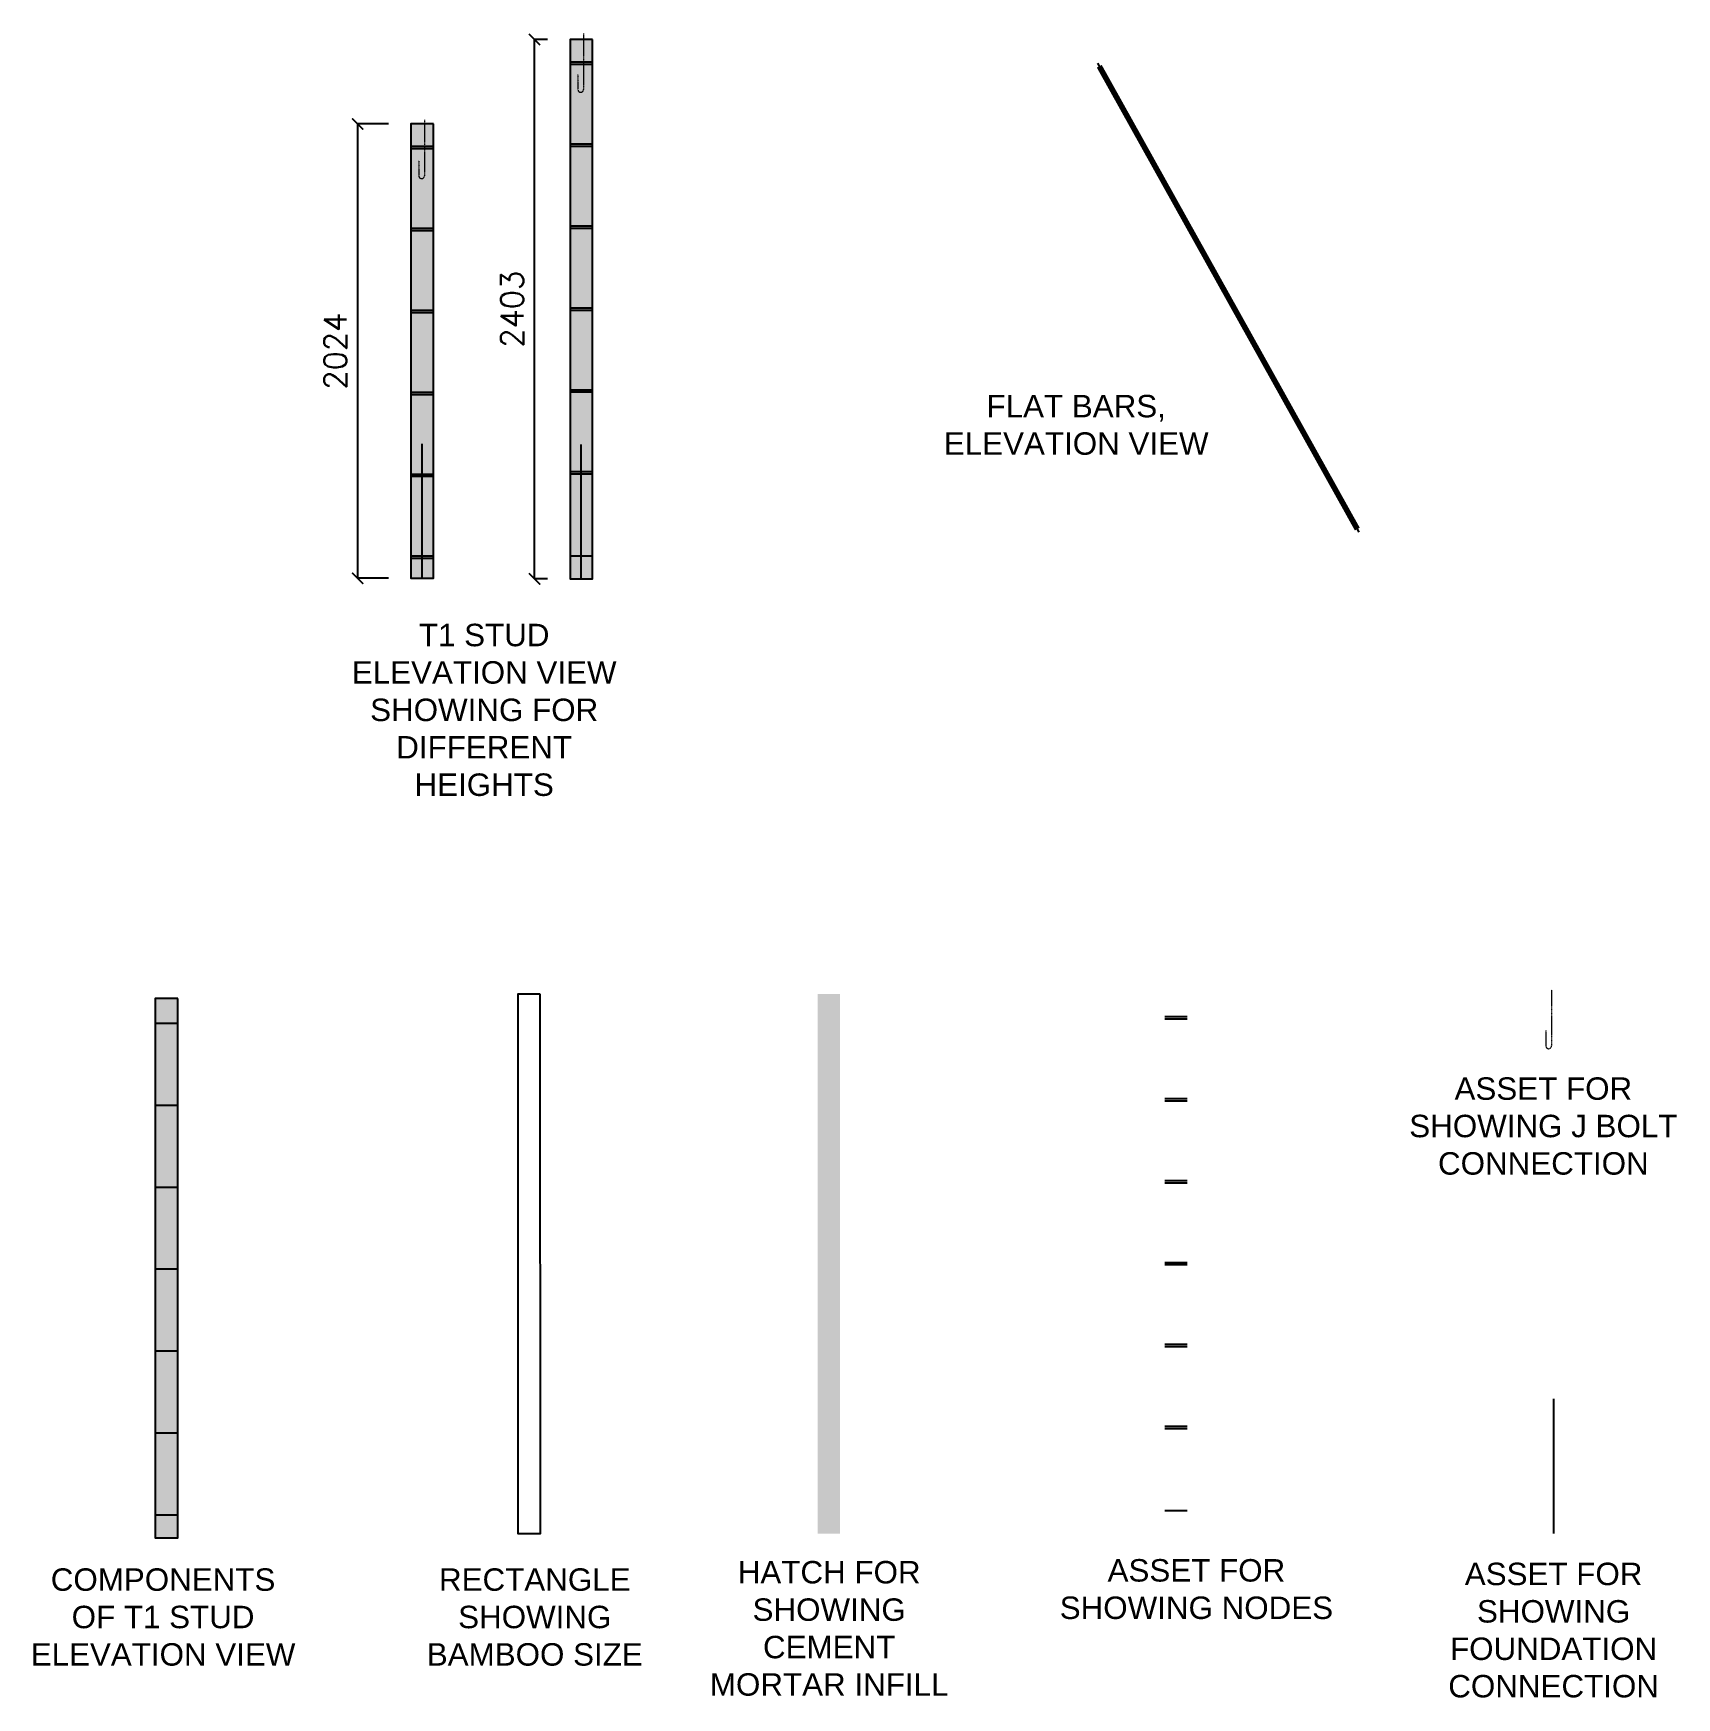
# Model space of a CAD drawing. Extents: x 6298 to 37851, y 8111 to 44134.
# Drawn here: x 6318 to 13643, y 35829 to 43243 of the extents above; entities that cross this region are included whole.
import ezdxf

# ---------------------------------------------------------------- set-up
doc = ezdxf.new("R2010")
doc.units = 0
doc.header["$MEASUREMENT"] = 0
doc.set_wipeout_variables(frame=1)
doc.linetypes.add('HIDDEN2', pattern=[4.7625, 3.175, -1.5875])
doc.layers.add('.', color=5, linetype='Continuous', lineweight=70)
for name, color, linetype in [('0-S1', 1, 'Continuous'), ('0-S2', 2, 'Continuous'), ('0-S8', 8, 'Continuous'), ('A-DIMENSIONS', 30, 'Continuous'), ('AR-Bamboo Stud', 2, 'Continuous'), ('AR-Flatbar', 143, 'Continuous'), ('Bolts', 4, 'HIDDEN2')]:
    doc.layers.add(name, color=color, linetype=linetype)
doc.layers.add('VP', color=7, linetype='Continuous', plot=False)
doc.styles.add('LEROY', font='simplex.shx')
doc.styles.get("Standard").update_dxf_attribs({"font": 'arial.ttf'})
doc.dimstyles.new('DIM100', dxfattribs={"dimtxt": 100, "dimasz": 50, "dimexe": 0, "dimexo": 100, "dimgap": 50, "dimtad": 1, "dimtoh": 1, "dimdec": 0, "dimzin": 1, "dimdsep": 46, "dimtxsty": 'LEROY', "dimblk1": 'ARCHTICK', "dimblk2": 'ARCHTICK', "dimsah": 1, "dimcen": 0.18, "dimclrd": 30, "dimclre": 30, "dimclrt": 3, "dimazin": 0, "dimtfac": 1, "dimtix": 1, "dimtmove": 1, "dimatfit": 3, "dimfxl": 1, "dimtvp": 1, "dimtolj": 2, "dimtzin": 0, "dimlwd": -1, "dimlwe": -1, "dimarcsym": 0})

# ---------------------------------------------------------------- blocks, each defined once
blk = doc.blocks.new('A$C62F95397')
at = {"layer": 'Bolts', "lineweight": 0, "ltscale": 0.25}
for p, q in [((25, 262.5), (25, 12.5)), ((0, 80.8), (0, 12.5))]:
    blk.add_line(p, q, dxfattribs=at)
blk.add_arc((12.5, 12.5), 12.5, 180, 0, dxfattribs=at)
blk = doc.blocks.new('N2N')
blk.add_wipeout([(98002.7, -26144.8), (97902.7, -26144.8), (97902.7, -28168.8), (98002.7, -28168.8)]).dxf.layer = '0-S8'
at = {"layer": '.', "linetype": 'Continuous'}
h = blk.add_hatch(dxfattribs=at)
h.set_pattern_fill('DOTS', color=8, scale=10)
h.set_pattern_definition([(0, (7e-06, 48.67), (7.9375, 15.875), [0, -15.875])])
h.paths.add_polyline_path([(98002.7, -26144.8), (97902.7, -26144.8), (97902.7, -28168.8), (98002.7, -28168.8)])
at = {"layer": '0-S1'}
h = blk.add_hatch(dxfattribs=at)
h.set_pattern_fill('_USER', color=256, scale=365, pattern_type=0)
h.set_pattern_definition([(0, (97902.7, -25880.27), (0, 365), [])])
edge = h.paths.add_edge_path()
edge.add_line((97902.7, -26144.8), (98002.7, -26144.8))
edge.add_line((98002.7, -26117.1), (98002.7, -28118.8))
edge.add_line((98002.7, -28118.8), (97902.7, -28118.8))
edge.add_line((97902.7, -28118.8), (97902.7, -26121.8))
h = blk.add_hatch(dxfattribs=at)
h.set_pattern_fill('_USER', color=256, scale=365, pattern_type=0)
h.set_pattern_definition([(0, (97902.7, -25890.27), (0, 365), [])])
edge = h.paths.add_edge_path()
edge.add_line((97902.7, -26144.8), (98002.7, -26144.8))
edge.add_line((98002.7, -26124.9), (98002.7, -28138.8))
edge.add_line((98002.7, -28138.8), (97902.7, -28138.8))
edge.add_line((97902.7, -28138.8), (97902.7, -26135.8))
at = {"layer": '0-S2'}
blk.add_lwpolyline([(98002.7, -26144.8), (97902.7, -26144.8), (97902.7, -28168.8), (98002.7, -28168.8)], close=True, dxfattribs=at)
at = {"layer": 'Bolts', "ltscale": 0.5}
blk.add_line((97952.6, -28168.8), (97952.6, -27568.8), dxfattribs=at)
at = {"layer": 'Bolts'}
blk.add_blockref('A$C62F95397', (97937.6, -26388.2), dxfattribs=at)
blk = doc.blocks.new('_ArchTick')
at = {"color": 0, "linetype": 'ByBlock', "const_width": 0.15}
blk.add_lwpolyline([(-0.5, -0.5), (0.5, 0.5)], dxfattribs=at)
blk = doc.blocks.new('*D15')
at = {"layer": 'A-DIMENSIONS', "color": 30, "transparency": 16777216}
for p, q in [((7901.6, 42839.5), (7764.2, 42839.5)), ((7764.2, 40815.5), (7764.2, 42839.5)), ((7901.6, 40815.5), (7764.2, 40815.5))]:
    blk.add_line(p, q, dxfattribs=at)
at = {"layer": 'Defpoints', "color": 0, "transparency": 16777216}
for p in [(7764.2, 42839.5), (8001.6, 42839.5), (8001.6, 40815.5)]:
    blk.add_point(p, dxfattribs=at)
at = {"layer": 'A-DIMENSIONS', "color": 30, "transparency": 16777216, "xscale": 50, "yscale": 50, "zscale": 50}
for p, rotation in [((7764.2, 42839.5), 90), ((7764.2, 40815.5), 270)]:
    blk.add_blockref('_ArchTick', p, dxfattribs=dict(at, rotation=rotation))
at = {"layer": 'A-DIMENSIONS', "color": 3, "transparency": 16777216, "insert": (7664.2, 41827.5), "char_height": 100, "attachment_point": 5, "rotation": 90, "style": 'LEROY'}
blk.add_mtext('\\A2;2024', dxfattribs=at)
blk = doc.blocks.new('*D16')
at = {"layer": 'A-DIMENSIONS', "color": 30, "transparency": 16777216}
for p, q in [((8610.7, 43215.8), (8552.5, 43215.8)), ((8552.5, 40812.7), (8552.5, 43215.8)), ((8610.7, 40812.7), (8552.5, 40812.7))]:
    blk.add_line(p, q, dxfattribs=at)
at = {"layer": 'Defpoints', "color": 0, "transparency": 16777216}
for p in [(8552.5, 43215.8), (8710.7, 43215.8), (8710.7, 40812.7)]:
    blk.add_point(p, dxfattribs=at)
at = {"layer": 'A-DIMENSIONS', "color": 30, "transparency": 16777216, "xscale": 50, "yscale": 50, "zscale": 50}
for p, rotation in [((8552.5, 43215.8), 90), ((8552.5, 40812.7), 270)]:
    blk.add_blockref('_ArchTick', p, dxfattribs=dict(at, rotation=rotation))
at = {"layer": 'A-DIMENSIONS', "color": 3, "transparency": 16777216, "insert": (8452.5, 42014.2), "char_height": 100, "attachment_point": 5, "rotation": 90, "style": 'LEROY'}
blk.add_mtext('\\A2;2403', dxfattribs=at)

msp = doc.modelspace()

# ---------------------------------------------------------------- hatches: boundary and pattern name
at = {"layer": '.', "linetype": 'Continuous'}
h = msp.add_hatch(dxfattribs=at)
h.set_pattern_fill('DOTS', color=8, scale=10)
h.set_pattern_definition([(0, (-88088.2, 65156.792), (7.9375, 15.875), [0, -15.875])])
h.paths.add_polyline_path([(9914.5, 38963.3), (9814.5, 38963.3), (9814.4, 36560.2), (9914.4, 36560.2)])

# ---------------------------------------------------------------- linework, layer by layer
at = {"layer": '0-S2'}
msp.add_lwpolyline([(8578.2, 38963.3), (8478.2, 38963.3), (8478.3, 36560.2), (8578.3, 36560.2)], close=True, dxfattribs=at)
at = {"layer": 'AR-Flatbar', "ltscale": 50, "const_width": 25}
msp.add_lwpolyline([(11069.4, 43096.6), (12219.4, 41034.6)], dxfattribs=at)
at = {"layer": 'Bolts', "ltscale": 0.5}
msp.add_line((13094.5, 36560.2), (13094.5, 37160.2), dxfattribs=at)
at = {"layer": 'VP'}
msp.add_line((11062.1, 43109.7), (12226.7, 41021.5), dxfattribs=at)

# ---------------------------------------------------------------- block references
at = {"layer": 'AR-Bamboo Stud'}
msp.add_blockref('N2N', (-89901.1, 68984.3), dxfattribs=at)
at = {"layer": 'Bolts'}
msp.add_blockref('A$C62F95397', (13059.7, 38720), dxfattribs=at)

# ---------------------------------------------------------------- texts
at = {"layer": 'A-DIMENSIONS', "char_height": 100, "attachment_point": 2}
for s, width, insert in [('FLAT BARS, ELEVATION VIEW', 1533.794, (10966.6, 41632.6)), ('T1 STUD ELEVATION VIEW SHOWING FOR DIFFERENT HEIGHTS', 1221.915, (8328, 40612.9)), ('ASSET FOR SHOWING J BOLT CONNECTION', 1221.915, (13048.5, 38592.3)), ('HATCH FOR SHOWING CEMENT MORTAR INFILL', 1221.915, (9865.5, 36437.8)), ('ASSET FOR SHOWING NODES', 1221.915, (11502.2, 36446.1)), ('ASSET FOR SHOWING FOUNDATION CONNECTION', 1221.915, (13094.2, 36430.2)), ('COMPONENTS OF T1 STUD ELEVATION VIEW', 1221.915, (6896.8, 36405)), ('RECTANGLE SHOWING BAMBOO SIZE', 1221.915, (8553.5, 36405))]:
    msp.add_mtext_dynamic_manual_height_columns(s, width=width, gutter_width=1, heights=[0], dxfattribs=dict(at, insert=insert))

# ---------------------------------------------------------------- wipeouts: each hides what was drawn before it
for points in [[(8810.7, 43215.8), (8710.7, 43215.8), (8710.7, 40812.7), (8810.7, 40812.7)], [(6962.2, 38943.9), (6862.2, 38943.9), (6862.2, 36540.7), (6962.2, 36540.7)], [(11461.6, 38963.3), (11361.6, 38963.3), (11361.6, 36560.2), (11461.6, 36560.2)]]:
    msp.add_wipeout(points).dxf.layer = '0-S8'

# ---------------------------------------------------------------- next in the draw order: hatches: boundary and pattern name
at = {"layer": '.', "linetype": 'Continuous'}
h = msp.add_hatch(dxfattribs=at)
h.set_pattern_fill('DOTS', color=8, scale=10)
h.set_pattern_definition([(0, (-89192.004, 69409.283), (7.9375, 15.875), [0, -15.875])])
h.paths.add_polyline_path([(8810.7, 43215.8), (8710.7, 43215.8), (8710.6, 40812.7), (8810.6, 40812.7)])
h = msp.add_hatch(dxfattribs=at)
h.set_pattern_fill('DOTS', color=8, scale=10)
h.set_pattern_definition([(0, (-91040.485, 65137.35), (7.9375, 15.875), [0, -15.875])])
h.paths.add_polyline_path([(6962.2, 38943.9), (6862.2, 38943.9), (6862.1, 36540.7), (6962.1, 36540.7)])
at = {"layer": '0-S1'}
h = msp.add_hatch(dxfattribs=at)
h.set_pattern_fill('_USER', color=256, scale=365, pattern_type=0)
h.set_pattern_definition([(0, (8710.7, 43470.34), (0, 365), [])])
edge = h.paths.add_edge_path()
edge.add_line((8710.7, 43215.8), (8810.7, 43215.8))
edge.add_line((8810.7, 43235.7), (8810.6, 40812.7))
edge.add_line((8810.6, 40812.7), (8710.6, 40812.7))
edge.add_line((8710.6, 40812.7), (8710.7, 43224.8))
h = msp.add_hatch(dxfattribs=at)
h.set_pattern_fill('_USER', color=256, scale=365, pattern_type=0)
h.set_pattern_definition([(0, (8710.7, 43480.34), (0, 365), [])])
edge = h.paths.add_edge_path()
edge.add_line((8710.7, 43215.8), (8810.7, 43215.8))
edge.add_line((8810.7, 43243.5), (8810.7, 41241.8))
edge.add_line((8810.7, 41241.8), (8710.7, 41241.8))
edge.add_line((8710.7, 41241.8), (8710.7, 43238.8))
h = msp.add_hatch(dxfattribs=at)
h.set_pattern_fill('_USER', color=256, scale=365, pattern_type=0)
h.set_pattern_definition([(0, (6862.2, 39198.4), (0, 365), [])])
edge = h.paths.add_edge_path()
edge.add_line((6862.2, 38943.9), (6962.2, 38943.9))
edge.add_line((6962.2, 38963.7), (6962.1, 36540.7))
edge.add_line((6962.1, 36540.7), (6862.1, 36540.7))
edge.add_line((6862.1, 36540.7), (6862.2, 38952.8))
h = msp.add_hatch(dxfattribs=at)
h.set_pattern_fill('_USER', color=256, scale=365, pattern_type=0)
h.set_pattern_definition([(0, (11361.64, 39217.85), (0, 365), [])])
edge = h.paths.add_edge_path()
edge.add_line((11361.6, 38963.3), (11461.6, 38963.3))
edge.add_line((11461.6, 38983.2), (11461.5, 36560.2))
edge.add_line((11461.5, 36560.2), (11361.5, 36560.2))
edge.add_line((11361.5, 36560.2), (11361.6, 38972.3))
h = msp.add_hatch(dxfattribs=at)
h.set_pattern_fill('_USER', color=256, scale=365, pattern_type=0)
h.set_pattern_definition([(0, (11361.64, 39227.85), (0, 365), [])])
edge = h.paths.add_edge_path()
edge.add_line((11361.6, 38963.3), (11461.6, 38963.3))
edge.add_line((11461.6, 38991), (11461.6, 36989.3))
edge.add_line((11461.6, 36989.3), (11361.6, 36989.3))
edge.add_line((11361.6, 36989.3), (11361.6, 38986.3))

# ---------------------------------------------------------------- next in the draw order: linework, layer by layer
at = {"layer": '0-S2'}
for points in [[(8810.7, 43215.8), (8710.7, 43215.8), (8710.7, 40812.7), (8810.7, 40812.7)], [(6962.2, 38943.9), (6862.2, 38943.9), (6862.2, 36540.7), (6962.2, 36540.7)]]:
    msp.add_lwpolyline(points, close=True, dxfattribs=at)
at = {"layer": 'Bolts', "ltscale": 0.5}
msp.add_line((8760.6, 40812.7), (8760.6, 41412.7), dxfattribs=at)

# ---------------------------------------------------------------- next in the draw order: block references
at = {"layer": 'Bolts'}
msp.add_blockref('A$C62F95397', (8745.6, 42980.7), dxfattribs=at)

# ---------------------------------------------------------------- next in the draw order: dimensions: what is measured, and where the dimension line sits
at = {"layer": 'A-DIMENSIONS'}
dim = msp.add_linear_dim(base=(8552.5, 43215.8), p1=(8710.7, 40812.7), p2=(8710.7, 43215.8), angle=90, dimstyle='DIM100', override={"dimscale": 1, "dimtxt": 100, "dimasz": 50, "dimexe": 0, "dimexo": 100, "dimgap": 50, "dimdec": 0, "dimlfac": 1, "dimblk1": 'ArchTick', "dimblk2": 'ArchTick', "dimclrt": 3, "dimlwd": -1, "dimlwe": -1}, dxfattribs=at)
dim.commit()
dim.dimension.update_dxf_attribs({"geometry": '*D16', "text_midpoint": (8452.5, 42014.2)})
dim = msp.add_linear_dim(base=(7764.2, 42839.5), p1=(8001.6, 40815.5), p2=(8001.6, 42839.5), angle=90, dimstyle='DIM100', dxfattribs=at)
dim.commit()
dim.dimension.update_dxf_attribs({"geometry": '*D15', "text_midpoint": (7664.2, 41827.5)})

doc.saveas('drawing.dxf')
